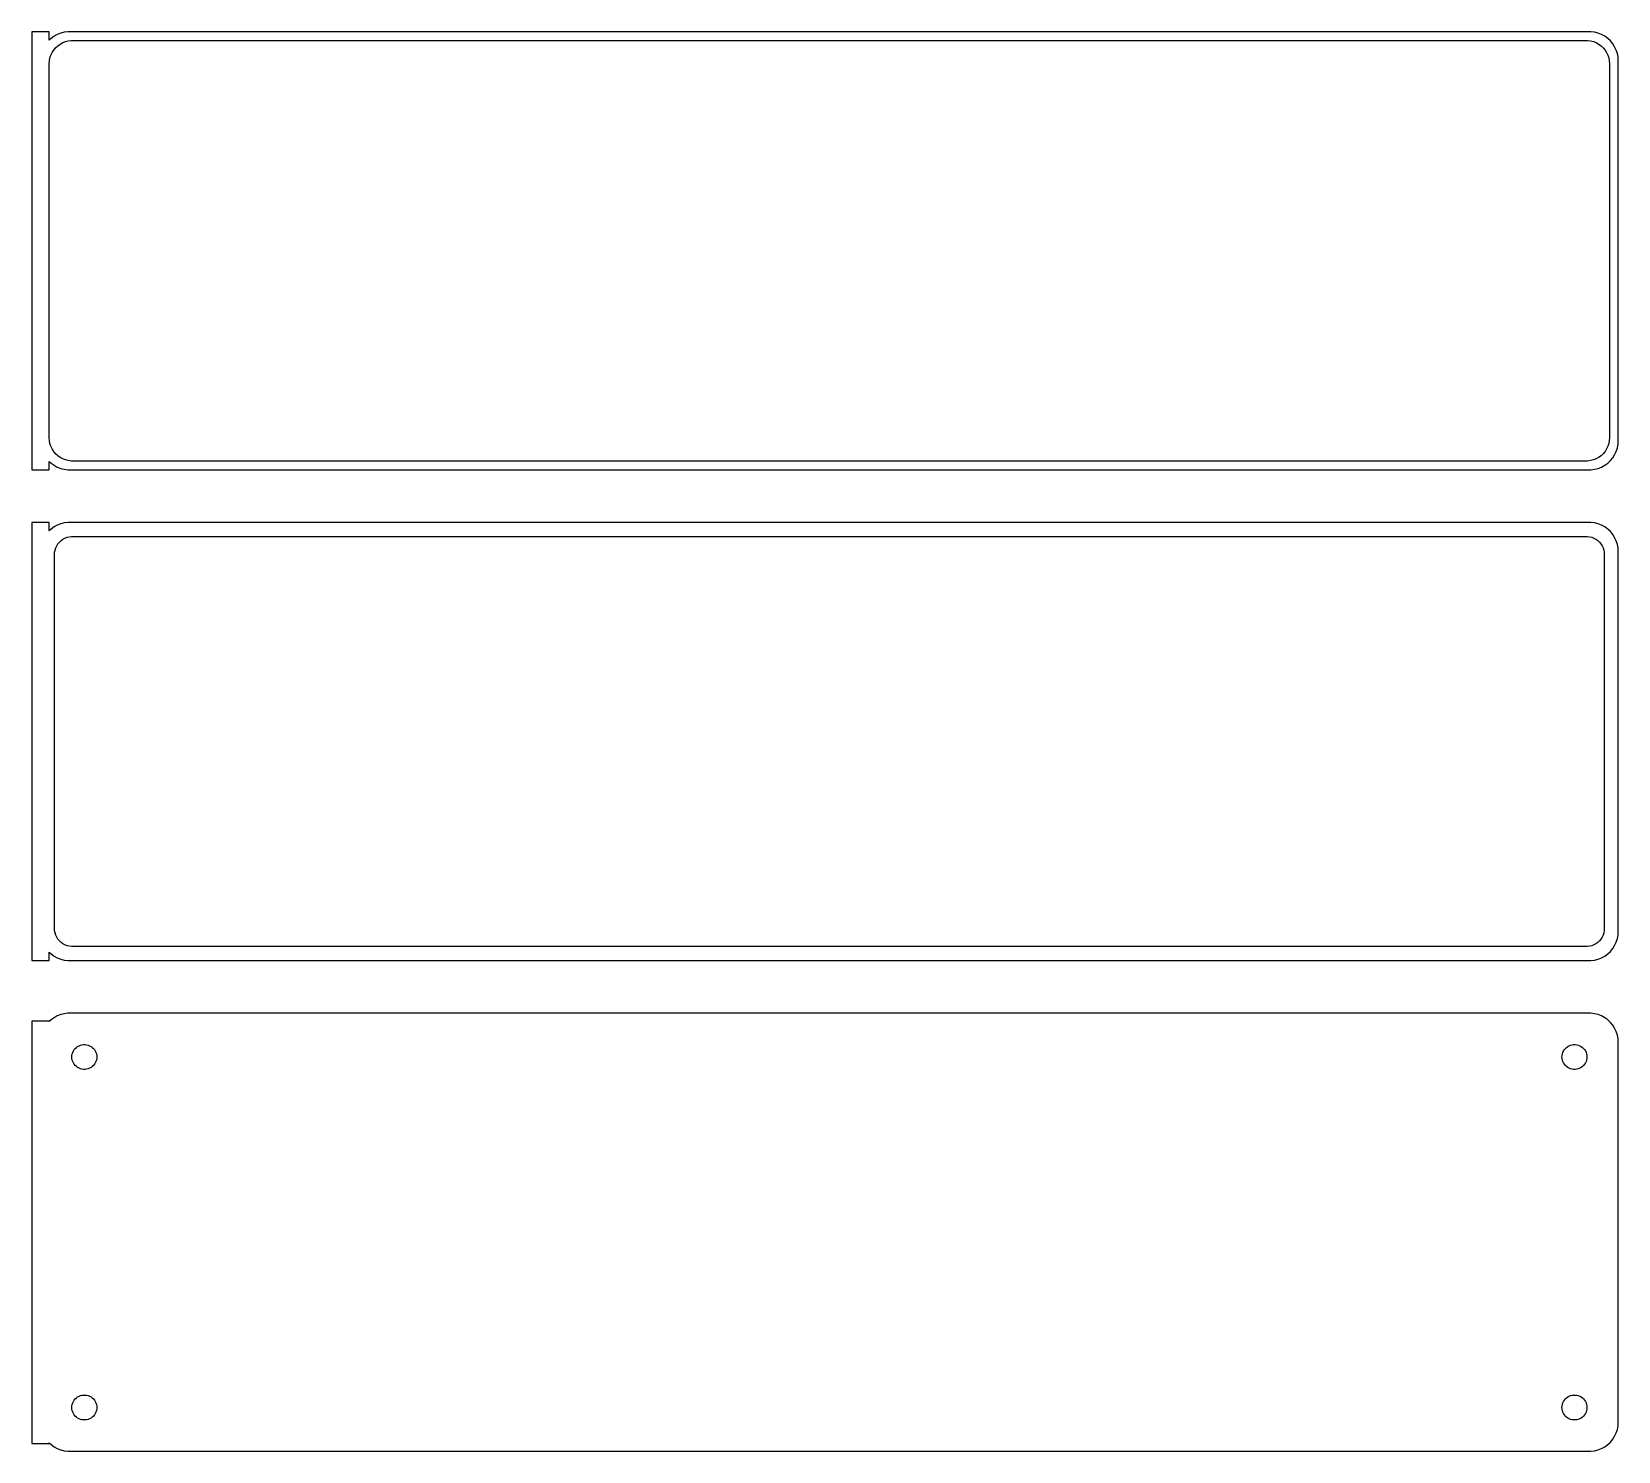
# Model space of a CAD drawing. Header units: metres. Extents: x -136 to 135, y 215 to 457.
import ezdxf

# ---------------------------------------------------------------- set-up
doc = ezdxf.new("R2010")
doc.units = ezdxf.units.M

msp = doc.modelspace()

# ---------------------------------------------------------------- linework, layer by layer
for p, q in [((-133.5, 457.49), (-136.5, 457.49)), ((-136.5, 457.49), (-136.5, 382.51)), ((-133.5, 456.059), (-133.5, 457.49)), ((-133.187, 456.353), (-133.5, 456.059)), ((-132.679, 456.722), (-133.187, 456.353)), ((-132.129, 457.024), (-132.679, 456.722)), ((-131.545, 457.255), (-132.129, 457.024)), ((-130.937, 457.411), (-131.545, 457.255)), ((-130.314, 457.49), (-130.937, 457.411)), ((130.314, 457.49), (-130.314, 457.49)), ((130.937, 457.411), (130.314, 457.49)), ((131.545, 457.255), (130.937, 457.411)), ((132.129, 457.024), (131.545, 457.255)), ((132.679, 456.722), (132.129, 457.024)), ((133.187, 456.353), (132.679, 456.722)), ((133.645, 455.923), (133.187, 456.353)), ((-133.374, 452.995), (-133.219, 453.472)), ((-133.219, 453.472), (-133.005, 453.927)), ((-133.005, 453.927), (-132.736, 454.351)), ((-132.736, 454.351), (-132.416, 454.738)), ((-132.416, 454.738), (-132.05, 455.082)), ((-132.05, 455.082), (-131.643, 455.377)), ((-131.643, 455.377), (-131.203, 455.619)), ((-131.203, 455.619), (-130.736, 455.804)), ((-130.736, 455.804), (-130.25, 455.929)), ((-130.25, 455.929), (-129.751, 455.992)), ((-129.751, 455.992), (129.751, 455.992)), ((129.751, 455.992), (130.25, 455.929)), ((130.25, 455.929), (130.736, 455.804)), ((130.736, 455.804), (131.203, 455.619)), ((131.203, 455.619), (131.643, 455.377)), ((131.643, 455.377), (132.05, 455.082)), ((132.05, 455.082), (132.416, 454.738)), ((132.416, 454.738), (132.736, 454.351)), ((132.736, 454.351), (133.005, 453.927)), ((133.005, 453.927), (133.219, 453.472)), ((133.219, 453.472), (133.374, 452.995)), ((134.045, 455.439), (133.645, 455.923)), ((134.382, 454.909), (134.045, 455.439)), ((134.649, 454.341), (134.382, 454.909)), ((134.843, 453.743), (134.649, 454.341)), ((134.961, 453.127), (134.843, 453.743)), ((-133.5, 452), (-133.468, 452.501)), ((-133.5, 388), (-133.5, 452)), ((-133.468, 452.501), (-133.374, 452.995)), ((133.374, 452.995), (133.468, 452.501)), ((133.468, 452.501), (133.5, 452)), ((133.5, 452), (133.5, 388)), ((135, 452.5), (134.961, 453.127)), ((135, 387.5), (135, 452.5)), ((-133.468, 387.499), (-133.5, 388)), ((-133.374, 387.005), (-133.468, 387.499)), ((-133.219, 386.528), (-133.374, 387.005)), ((-133.005, 386.073), (-133.219, 386.528)), ((-132.736, 385.649), (-133.005, 386.073)), ((-132.416, 385.262), (-132.736, 385.649)), ((132.736, 385.649), (132.416, 385.262)), ((133.005, 386.073), (132.736, 385.649)), ((133.219, 386.528), (133.005, 386.073)), ((133.374, 387.005), (133.219, 386.528)), ((133.468, 387.499), (133.374, 387.005)), ((133.5, 388), (133.468, 387.499)), ((134.382, 385.091), (134.649, 385.659)), ((134.649, 385.659), (134.843, 386.257)), ((134.843, 386.257), (134.961, 386.873)), ((134.961, 386.873), (135, 387.5)), ((-133.5, 383.941), (-133.187, 383.647)), ((-133.5, 382.51), (-133.5, 383.941)), ((-133.187, 383.647), (-132.679, 383.278)), ((-132.679, 383.278), (-132.129, 382.976)), ((-132.05, 384.918), (-132.416, 385.262)), ((-132.129, 382.976), (-131.545, 382.745)), ((-131.643, 384.623), (-132.05, 384.918)), ((-131.203, 384.381), (-131.643, 384.623)), ((-130.736, 384.196), (-131.203, 384.381)), ((-130.25, 384.071), (-130.736, 384.196)), ((-129.751, 384.008), (-130.25, 384.071)), ((129.751, 384.008), (-129.751, 384.008)), ((130.25, 384.071), (129.751, 384.008)), ((130.736, 384.196), (130.25, 384.071)), ((131.203, 384.381), (130.736, 384.196)), ((131.643, 384.623), (131.203, 384.381)), ((131.545, 382.745), (132.129, 382.976)), ((132.05, 384.918), (131.643, 384.623)), ((132.416, 385.262), (132.05, 384.918)), ((132.129, 382.976), (132.679, 383.278)), ((132.679, 383.278), (133.187, 383.647)), ((133.187, 383.647), (133.645, 384.077)), ((133.645, 384.077), (134.045, 384.561)), ((134.045, 384.561), (134.382, 385.091)), ((-136.5, 382.51), (-133.5, 382.51)), ((-131.545, 382.745), (-130.937, 382.589)), ((-130.937, 382.589), (-130.314, 382.51)), ((-130.314, 382.51), (130.314, 382.51)), ((130.314, 382.51), (130.937, 382.589)), ((130.937, 382.589), (131.545, 382.745)), ((-133.5, 373.479), (-136.5, 373.479)), ((-136.5, 373.479), (-136.5, 298.521)), ((-133.5, 372.059), (-133.5, 373.479)), ((-133.187, 372.353), (-133.5, 372.059)), ((-132.679, 372.722), (-133.187, 372.353)), ((-132.129, 373.024), (-132.679, 372.722)), ((-131.545, 373.255), (-132.129, 373.024)), ((-130.937, 373.411), (-131.545, 373.255)), ((-130.314, 373.49), (-130.937, 373.411)), ((130.314, 373.49), (-130.314, 373.49)), ((130.937, 373.411), (130.314, 373.49)), ((131.545, 373.255), (130.937, 373.411)), ((132.129, 373.024), (131.545, 373.255)), ((132.679, 372.722), (132.129, 373.024)), ((133.187, 372.353), (132.679, 372.722)), ((133.645, 371.923), (133.187, 372.353)), ((-132.394, 369.146), (-132.228, 369.5)), ((-132.228, 369.5), (-132.018, 369.83)), ((-132.018, 369.83), (-131.769, 370.131)), ((-131.769, 370.131), (-131.484, 370.399)), ((-131.484, 370.399), (-131.168, 370.628)), ((-131.168, 370.628), (-130.825, 370.817)), ((-130.825, 370.817), (-130.462, 370.961)), ((-130.462, 370.961), (-130.083, 371.058)), ((-130.083, 371.058), (-129.695, 371.107)), ((-129.695, 371.107), (129.695, 371.107)), ((129.695, 371.107), (130.083, 371.058)), ((130.083, 371.058), (130.462, 370.961)), ((130.462, 370.961), (130.825, 370.817)), ((130.825, 370.817), (131.168, 370.628)), ((131.168, 370.628), (131.484, 370.399)), ((131.484, 370.399), (131.769, 370.131)), ((131.769, 370.131), (132.018, 369.83)), ((132.018, 369.83), (132.228, 369.5)), ((132.228, 369.5), (132.394, 369.146)), ((134.045, 371.439), (133.645, 371.923)), ((134.382, 370.909), (134.045, 371.439)), ((134.649, 370.341), (134.382, 370.909)), ((134.843, 369.743), (134.649, 370.341)), ((134.961, 369.127), (134.843, 369.743)), ((-132.613, 368), (-132.588, 368.39)), ((-132.613, 304), (-132.613, 368)), ((-132.588, 368.39), (-132.515, 368.774)), ((-132.515, 368.774), (-132.394, 369.146)), ((132.394, 369.146), (132.515, 368.774)), ((132.515, 368.774), (132.588, 368.39)), ((132.588, 368.39), (132.613, 368)), ((132.613, 368), (132.613, 304)), ((135, 368.5), (134.961, 369.127)), ((135, 303.5), (135, 368.5)), ((-132.588, 303.61), (-132.613, 304)), ((-132.515, 303.226), (-132.588, 303.61)), ((-132.394, 302.854), (-132.515, 303.226)), ((-132.228, 302.5), (-132.394, 302.854)), ((-132.018, 302.17), (-132.228, 302.5)), ((-131.769, 301.869), (-132.018, 302.17)), ((-131.484, 301.601), (-131.769, 301.869)), ((-131.168, 301.372), (-131.484, 301.601)), ((-130.825, 301.183), (-131.168, 301.372)), ((131.168, 301.372), (130.825, 301.183)), ((131.484, 301.601), (131.168, 301.372)), ((131.769, 301.869), (131.484, 301.601)), ((132.018, 302.17), (131.769, 301.869)), ((132.228, 302.5), (132.018, 302.17)), ((132.394, 302.854), (132.228, 302.5)), ((132.515, 303.226), (132.394, 302.854)), ((132.588, 303.61), (132.515, 303.226)), ((132.613, 304), (132.588, 303.61)), ((134.382, 301.091), (134.649, 301.659)), ((134.649, 301.659), (134.843, 302.257)), ((134.843, 302.257), (134.961, 302.873)), ((134.961, 302.873), (135, 303.5)), ((-133.5, 298.521), (-133.5, 299.941)), ((-133.5, 299.941), (-133.187, 299.647)), ((-133.187, 299.647), (-132.679, 299.278)), ((-132.679, 299.278), (-132.129, 298.976)), ((-132.129, 298.976), (-131.545, 298.745)), ((-131.545, 298.745), (-130.937, 298.589)), ((-130.462, 301.039), (-130.825, 301.183)), ((-130.083, 300.942), (-130.462, 301.039)), ((-129.695, 300.893), (-130.083, 300.942)), ((129.695, 300.893), (-129.695, 300.893)), ((130.083, 300.942), (129.695, 300.893)), ((130.462, 301.039), (130.083, 300.942)), ((130.825, 301.183), (130.462, 301.039)), ((130.937, 298.589), (131.545, 298.745)), ((131.545, 298.745), (132.129, 298.976)), ((132.129, 298.976), (132.679, 299.278)), ((132.679, 299.278), (133.187, 299.647)), ((133.187, 299.647), (133.645, 300.077)), ((133.645, 300.077), (134.045, 300.561)), ((134.045, 300.561), (134.382, 301.091)), ((-136.5, 298.521), (-133.5, 298.521)), ((-130.937, 298.589), (-130.314, 298.51)), ((-130.314, 298.51), (130.314, 298.51)), ((130.314, 298.51), (130.937, 298.589)), ((-133.5, 288.153), (-136.5, 288.153)), ((-136.5, 288.153), (-136.5, 215.847)), ((-133.187, 288.353), (-133.5, 288.059)), ((-133.5, 288.059), (-133.5, 288.153)), ((-132.679, 288.722), (-133.187, 288.353)), ((-132.129, 289.024), (-132.679, 288.722)), ((-131.545, 289.255), (-132.129, 289.024)), ((-130.937, 289.411), (-131.545, 289.255)), ((-130.314, 289.49), (-130.937, 289.411)), ((130.314, 289.49), (-130.314, 289.49)), ((130.937, 289.411), (130.314, 289.49)), ((131.545, 289.255), (130.937, 289.411)), ((132.129, 289.024), (131.545, 289.255)), ((132.679, 288.722), (132.129, 289.024)), ((133.187, 288.353), (132.679, 288.722)), ((133.645, 287.923), (133.187, 288.353)), ((134.045, 287.439), (133.645, 287.923)), ((134.382, 286.909), (134.045, 287.439)), ((134.649, 286.341), (134.382, 286.909)), ((134.843, 285.743), (134.649, 286.341)), ((134.961, 285.127), (134.843, 285.743)), ((135, 284.5), (134.961, 285.127)), ((-129.618, 282.268), (-129.568, 282.531)), ((-129.568, 282.531), (-129.485, 282.786)), ((-129.485, 282.786), (-129.371, 283.029)), ((-129.371, 283.029), (-129.227, 283.255)), ((-129.227, 283.255), (-129.057, 283.462)), ((-129.057, 283.462), (-128.861, 283.645)), ((-128.861, 283.645), (-128.644, 283.803)), ((-128.644, 283.803), (-128.409, 283.932)), ((-128.409, 283.932), (-128.16, 284.031)), ((-128.16, 284.031), (-127.9, 284.097)), ((-127.9, 284.097), (-127.634, 284.131)), ((-127.634, 284.131), (-127.366, 284.131)), ((-127.366, 284.131), (-127.1, 284.097)), ((-127.1, 284.097), (-126.84, 284.031)), ((-126.84, 284.031), (-126.591, 283.932)), ((-126.591, 283.932), (-126.356, 283.803)), ((-126.356, 283.803), (-126.139, 283.645)), ((-126.139, 283.645), (-125.943, 283.462)), ((-125.943, 283.462), (-125.773, 283.255)), ((-125.773, 283.255), (-125.629, 283.029)), ((-125.629, 283.029), (-125.515, 282.786)), ((-125.515, 282.786), (-125.432, 282.531)), ((-125.432, 282.531), (-125.382, 282.268)), ((125.382, 282.268), (125.432, 282.531)), ((125.432, 282.531), (125.515, 282.786)), ((125.515, 282.786), (125.629, 283.029)), ((125.629, 283.029), (125.773, 283.255)), ((125.773, 283.255), (125.943, 283.462)), ((125.943, 283.462), (126.139, 283.645)), ((126.139, 283.645), (126.356, 283.803)), ((126.356, 283.803), (126.591, 283.932)), ((126.591, 283.932), (126.84, 284.031)), ((126.84, 284.031), (127.1, 284.097)), ((127.1, 284.097), (127.366, 284.131)), ((127.366, 284.131), (127.634, 284.131)), ((127.634, 284.131), (127.9, 284.097)), ((127.9, 284.097), (128.16, 284.031)), ((128.16, 284.031), (128.409, 283.932)), ((128.409, 283.932), (128.644, 283.803)), ((128.644, 283.803), (128.861, 283.645)), ((128.861, 283.645), (129.057, 283.462)), ((129.057, 283.462), (129.227, 283.255)), ((129.227, 283.255), (129.371, 283.029)), ((129.371, 283.029), (129.485, 282.786)), ((129.485, 282.786), (129.568, 282.531)), ((129.568, 282.531), (129.618, 282.268)), ((135, 219.5), (135, 284.5)), ((-129.635, 282), (-129.618, 282.268)), ((-129.618, 281.732), (-129.635, 282)), ((-129.568, 281.469), (-129.618, 281.732)), ((-129.485, 281.214), (-129.568, 281.469)), ((-129.371, 280.971), (-129.485, 281.214)), ((-129.227, 280.745), (-129.371, 280.971)), ((-129.057, 280.538), (-129.227, 280.745)), ((-128.861, 280.355), (-129.057, 280.538)), ((-128.644, 280.197), (-128.861, 280.355)), ((-128.409, 280.068), (-128.644, 280.197)), ((-128.16, 279.969), (-128.409, 280.068)), ((-127.9, 279.903), (-128.16, 279.969)), ((-127.634, 279.869), (-127.9, 279.903)), ((-127.366, 279.869), (-127.634, 279.869)), ((-127.1, 279.903), (-127.366, 279.869)), ((-126.84, 279.969), (-127.1, 279.903)), ((-126.591, 280.068), (-126.84, 279.969)), ((-126.356, 280.197), (-126.591, 280.068)), ((-126.139, 280.355), (-126.356, 280.197)), ((-125.943, 280.538), (-126.139, 280.355)), ((-125.773, 280.745), (-125.943, 280.538)), ((-125.629, 280.971), (-125.773, 280.745)), ((-125.515, 281.214), (-125.629, 280.971)), ((-125.432, 281.469), (-125.515, 281.214)), ((-125.382, 281.732), (-125.432, 281.469)), ((-125.382, 282.268), (-125.365, 282)), ((-125.365, 282), (-125.382, 281.732)), ((125.365, 282), (125.382, 282.268)), ((125.382, 281.732), (125.365, 282)), ((125.432, 281.469), (125.382, 281.732)), ((125.515, 281.214), (125.432, 281.469)), ((125.629, 280.971), (125.515, 281.214)), ((125.773, 280.745), (125.629, 280.971)), ((125.943, 280.538), (125.773, 280.745)), ((126.139, 280.355), (125.943, 280.538)), ((126.356, 280.197), (126.139, 280.355)), ((126.591, 280.068), (126.356, 280.197)), ((126.84, 279.969), (126.591, 280.068)), ((127.1, 279.903), (126.84, 279.969)), ((127.366, 279.869), (127.1, 279.903)), ((127.634, 279.869), (127.366, 279.869)), ((127.9, 279.903), (127.634, 279.869)), ((128.16, 279.969), (127.9, 279.903)), ((128.409, 280.068), (128.16, 279.969)), ((128.644, 280.197), (128.409, 280.068)), ((128.861, 280.355), (128.644, 280.197)), ((129.057, 280.538), (128.861, 280.355)), ((129.227, 280.745), (129.057, 280.538)), ((129.371, 280.971), (129.227, 280.745)), ((129.485, 281.214), (129.371, 280.971)), ((129.568, 281.469), (129.485, 281.214)), ((129.618, 281.732), (129.568, 281.469)), ((129.618, 282.268), (129.635, 282)), ((129.635, 282), (129.618, 281.732)), ((-129.568, 222.531), (-129.485, 222.786)), ((-129.485, 222.786), (-129.371, 223.029)), ((-129.371, 223.029), (-129.227, 223.255)), ((-129.227, 223.255), (-129.057, 223.462)), ((-129.057, 223.462), (-128.861, 223.645)), ((-128.861, 223.645), (-128.644, 223.803)), ((-128.644, 223.803), (-128.409, 223.932)), ((-128.409, 223.932), (-128.16, 224.031)), ((-128.16, 224.031), (-127.9, 224.097)), ((-127.9, 224.097), (-127.634, 224.131)), ((-127.634, 224.131), (-127.366, 224.131)), ((-127.366, 224.131), (-127.1, 224.097)), ((-127.1, 224.097), (-126.84, 224.031)), ((-126.84, 224.031), (-126.591, 223.932)), ((-126.591, 223.932), (-126.356, 223.803)), ((-126.356, 223.803), (-126.139, 223.645)), ((-126.139, 223.645), (-125.943, 223.462)), ((-125.943, 223.462), (-125.773, 223.255)), ((-125.773, 223.255), (-125.629, 223.029)), ((-125.629, 223.029), (-125.515, 222.786)), ((-125.515, 222.786), (-125.432, 222.531)), ((125.432, 222.531), (125.515, 222.786)), ((125.515, 222.786), (125.629, 223.029)), ((125.629, 223.029), (125.773, 223.255)), ((125.773, 223.255), (125.943, 223.462)), ((125.943, 223.462), (126.139, 223.645)), ((126.139, 223.645), (126.356, 223.803)), ((126.356, 223.803), (126.591, 223.932)), ((126.591, 223.932), (126.84, 224.031)), ((126.84, 224.031), (127.1, 224.097)), ((127.1, 224.097), (127.366, 224.131)), ((127.366, 224.131), (127.634, 224.131)), ((127.634, 224.131), (127.9, 224.097)), ((127.9, 224.097), (128.16, 224.031)), ((128.16, 224.031), (128.409, 223.932)), ((128.409, 223.932), (128.644, 223.803)), ((128.644, 223.803), (128.861, 223.645)), ((128.861, 223.645), (129.057, 223.462)), ((129.057, 223.462), (129.227, 223.255)), ((129.227, 223.255), (129.371, 223.029)), ((129.371, 223.029), (129.485, 222.786)), ((129.485, 222.786), (129.568, 222.531)), ((-129.635, 222), (-129.618, 222.268)), ((-129.618, 221.732), (-129.635, 222)), ((-129.618, 222.268), (-129.568, 222.531)), ((-129.568, 221.469), (-129.618, 221.732)), ((-129.485, 221.214), (-129.568, 221.469)), ((-129.371, 220.971), (-129.485, 221.214)), ((-129.227, 220.745), (-129.371, 220.971)), ((-129.057, 220.538), (-129.227, 220.745)), ((-128.861, 220.355), (-129.057, 220.538)), ((-128.644, 220.197), (-128.861, 220.355)), ((-128.409, 220.068), (-128.644, 220.197)), ((-128.16, 219.969), (-128.409, 220.068)), ((-127.9, 219.903), (-128.16, 219.969)), ((-126.84, 219.969), (-127.1, 219.903)), ((-126.591, 220.068), (-126.84, 219.969)), ((-126.356, 220.197), (-126.591, 220.068)), ((-126.139, 220.355), (-126.356, 220.197)), ((-125.943, 220.538), (-126.139, 220.355)), ((-125.773, 220.745), (-125.943, 220.538)), ((-125.629, 220.971), (-125.773, 220.745)), ((-125.515, 221.214), (-125.629, 220.971)), ((-125.432, 221.469), (-125.515, 221.214)), ((-125.432, 222.531), (-125.382, 222.268)), ((-125.382, 221.732), (-125.432, 221.469)), ((-125.382, 222.268), (-125.365, 222)), ((-125.365, 222), (-125.382, 221.732)), ((125.365, 222), (125.382, 222.268)), ((125.382, 221.732), (125.365, 222)), ((125.382, 222.268), (125.432, 222.531)), ((125.432, 221.469), (125.382, 221.732)), ((125.515, 221.214), (125.432, 221.469)), ((125.629, 220.971), (125.515, 221.214)), ((125.773, 220.745), (125.629, 220.971)), ((125.943, 220.538), (125.773, 220.745)), ((126.139, 220.355), (125.943, 220.538)), ((126.356, 220.197), (126.139, 220.355)), ((126.591, 220.068), (126.356, 220.197)), ((126.84, 219.969), (126.591, 220.068)), ((127.1, 219.903), (126.84, 219.969)), ((128.16, 219.969), (127.9, 219.903)), ((128.409, 220.068), (128.16, 219.969)), ((128.644, 220.197), (128.409, 220.068)), ((128.861, 220.355), (128.644, 220.197)), ((129.057, 220.538), (128.861, 220.355)), ((129.227, 220.745), (129.057, 220.538)), ((129.371, 220.971), (129.227, 220.745)), ((129.485, 221.214), (129.371, 220.971)), ((129.568, 221.469), (129.485, 221.214)), ((129.568, 222.531), (129.618, 222.268)), ((129.618, 221.732), (129.568, 221.469)), ((129.618, 222.268), (129.635, 222)), ((129.635, 222), (129.618, 221.732)), ((-127.634, 219.869), (-127.9, 219.903)), ((-127.366, 219.869), (-127.634, 219.869)), ((-127.1, 219.903), (-127.366, 219.869)), ((127.366, 219.869), (127.1, 219.903)), ((127.634, 219.869), (127.366, 219.869)), ((127.9, 219.903), (127.634, 219.869)), ((134.382, 217.091), (134.649, 217.659)), ((134.649, 217.659), (134.843, 218.257)), ((134.843, 218.257), (134.961, 218.873)), ((134.961, 218.873), (135, 219.5)), ((-136.5, 215.847), (-133.5, 215.847)), ((-133.5, 215.847), (-133.5, 215.941)), ((-133.5, 215.941), (-133.187, 215.647)), ((-133.187, 215.647), (-132.679, 215.278)), ((-132.679, 215.278), (-132.129, 214.976)), ((-132.129, 214.976), (-131.545, 214.745)), ((-131.545, 214.745), (-130.937, 214.589)), ((-130.937, 214.589), (-130.314, 214.51)), ((-130.314, 214.51), (130.314, 214.51)), ((130.314, 214.51), (130.937, 214.589)), ((130.937, 214.589), (131.545, 214.745)), ((131.545, 214.745), (132.129, 214.976)), ((132.129, 214.976), (132.679, 215.278)), ((132.679, 215.278), (133.187, 215.647)), ((133.187, 215.647), (133.645, 216.077)), ((133.645, 216.077), (134.045, 216.561)), ((134.045, 216.561), (134.382, 217.091))]:
    msp.add_line(p, q)

doc.saveas('drawing.dxf')
